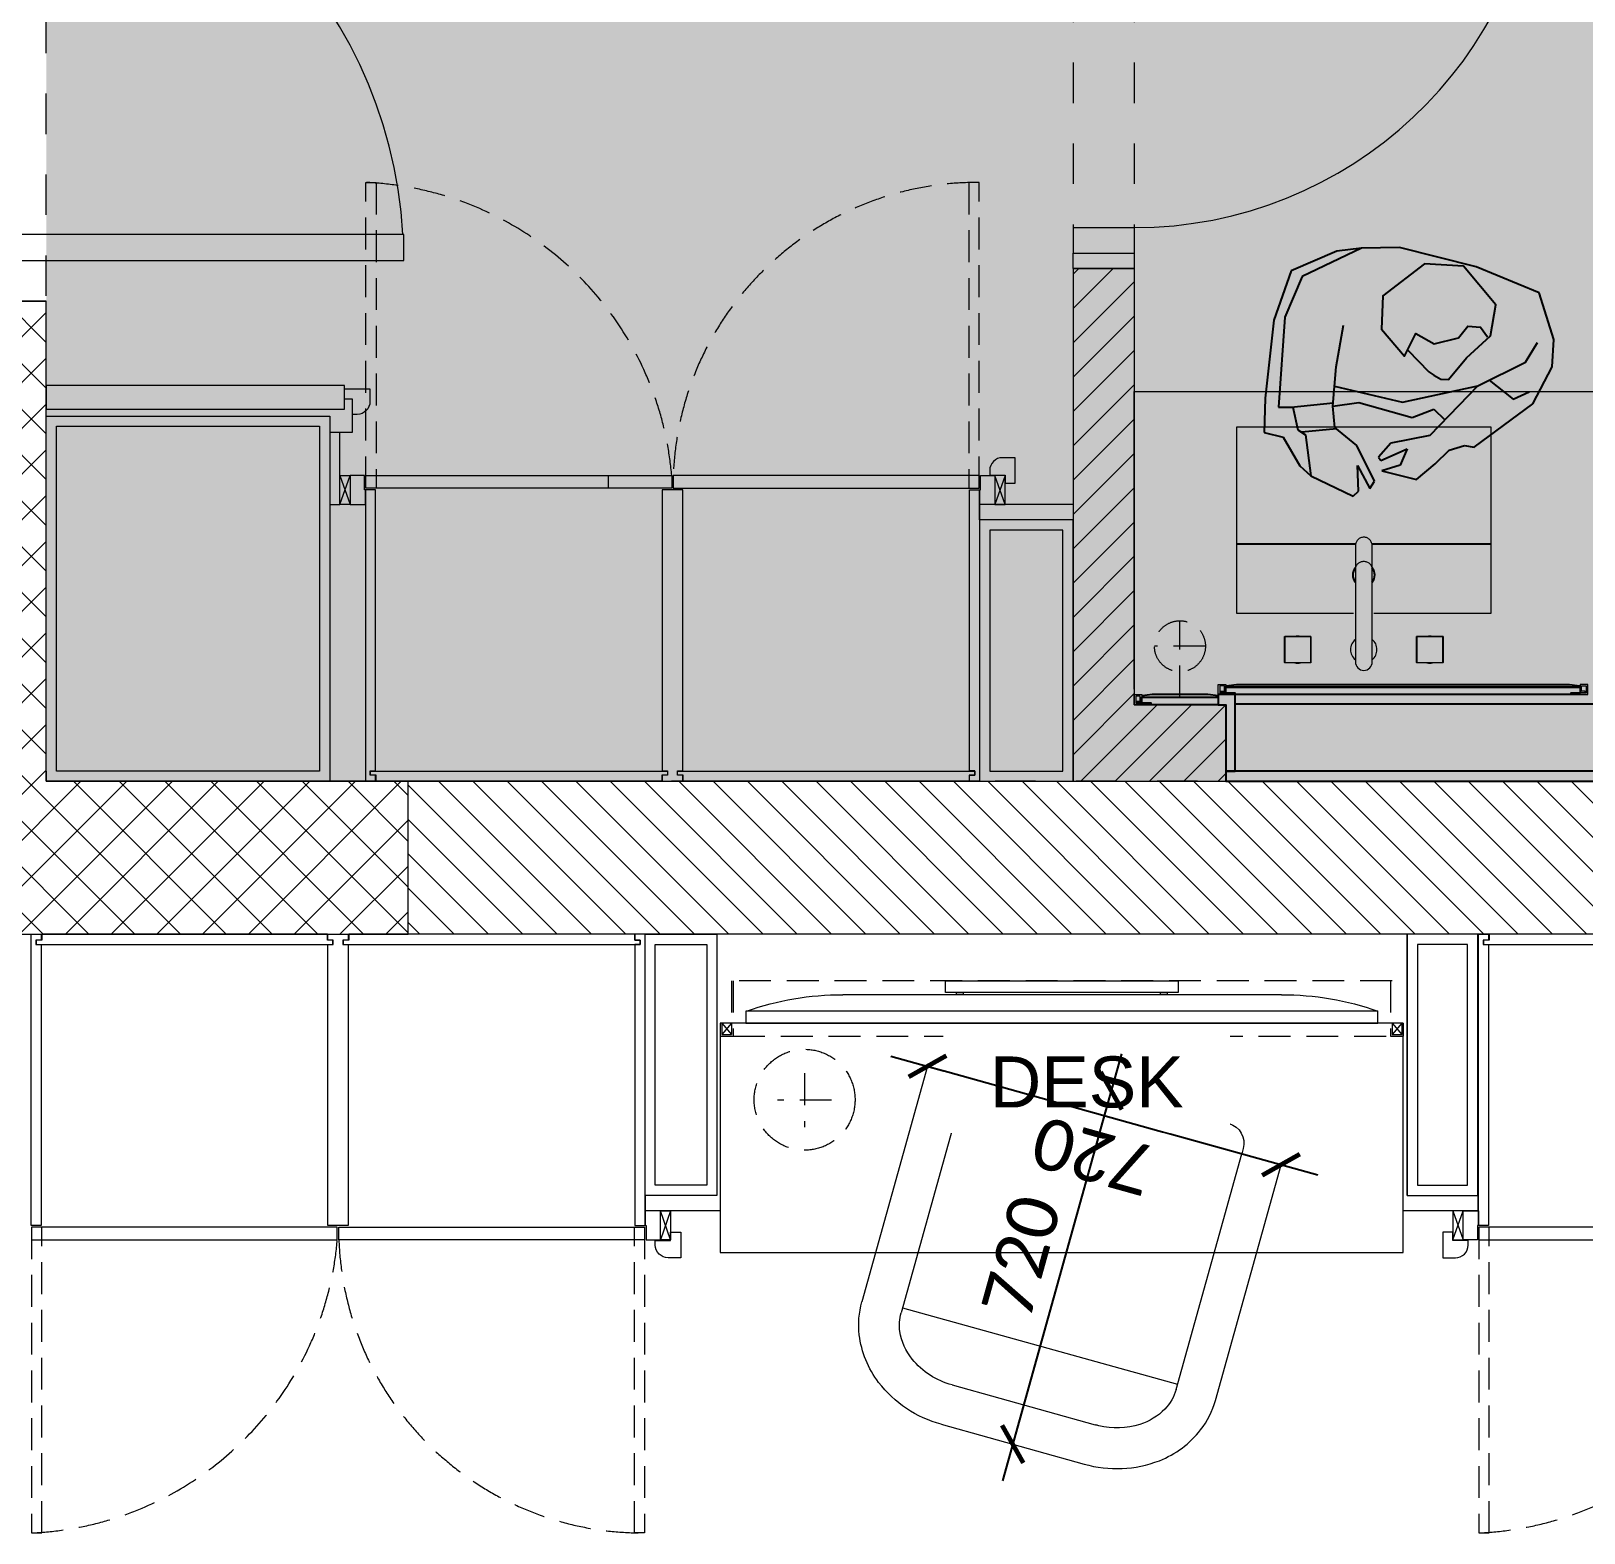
# Model space of a CAD drawing. Header units: millimetres. Extents: x -18512 to 101824, y -95768 to 52898.
# Drawn here: x 70723 to 73770, y -59782 to -56835 of the extents above; entities that cross this region are included whole.
import ezdxf

# ---------------------------------------------------------------- set-up
doc = ezdxf.new("R2010")
doc.units = ezdxf.units.MM
doc.header["$LTSCALE"] = 25
doc.header["$PDMODE"] = 3
doc.linetypes.add('Dash', pattern=[6.35, 3.175, -3.175])
doc.linetypes.add('DASHED', pattern=[0.75, 0.5, -0.25])
doc.layers.get('0').update_dxf_attribs({"color": 254, "lineweight": 0})
doc.layers.get('Defpoints').update_dxf_attribs({"lineweight": 0})
for name, color, linetype, lineweight in [('027 Sanitry Ware', 1, 'Continuous', 0), ('_FW_FUR_FIXED', 62, 'Continuous', 0), ('A-DOOR', 31, 'Continuous', 18), ('A-FLOR-STRS', 2, 'Continuous', 9), ('A-WOODEN DOOR FRAM', 9, 'Continuous', 9), ('A700-2 Joinery', 90, 'Continuous', 15), ('Furniture - sanitaryware', 1, 'Continuous', 9), ('hatch', 252, 'Continuous', 0), ('I-WALL', 2, 'Continuous', 9), ('WD-PS-TEXT-1', 2, 'Continuous', 13)]:
    doc.layers.add(name, color=color, linetype=linetype, lineweight=lineweight)
for name, color, linetype in [('1_Wall finish', 2, 'Continuous'), ('2_Doors', 2, 'Continuous'), ('3_Joinery', 1, 'Continuous'), ('AR WALL HATCH', 8, 'Continuous'), ('GENTE', 6, 'Continuous'), ('WD-FURNITURE-1', 1, 'Continuous')]:
    doc.layers.add(name, color=color, linetype=linetype)
doc.styles.add('FW_Calibri', font='calibri.ttf')
doc.styles.add('TEXT-MS-100', font='arial.ttf', dxfattribs={"height": 100})
doc.dimstyles.new('1-50', dxfattribs={"dimscale": 50, "dimtxt": 2, "dimasz": 1.2, "dimexe": 1.25, "dimexo": 0.625, "dimtad": 1, "dimdec": 0, "dimtxsty": 'FW_Calibri', "dimblk": 'ARCHTICK', "dimcen": 2.5, "dimdle": 1.5, "dimadec": 0, "dimazin": 0, "dimtfac": 1, "dimtdec": 0, "dimtmove": 0, "dimatfit": 3, "dimfxl": 6, "dimfxlon": 1, "dimarcsym": 0})
pattern_1 = [(45, (59229.075, -102497.31), (-44.90128, 44.90128), []), (135, (59229.075, -102497.31), (-44.90128, -44.90128), [])]

# ---------------------------------------------------------------- blocks, each defined once
blk = doc.blocks.new('Individual 55 plan')
at = {"color": 2}
blk.add_line((709.37, 123.94), (890, 123.94), dxfattribs=at)
at = {"color": 1}
for points in [[(752, 124.89), (847.69, 124.89), (847.69, 129.76), (752, 129.76)], [(759.26, 124.89), (756.53, 124.89), (756.53, 123.94), (759.26, 123.94)], [(843.16, 124.89), (840.43, 124.89), (840.43, 123.94), (843.16, 123.94)]]:
    blk.add_lwpolyline(points, close=True, dxfattribs=at)
at = {"color": 2}
blk.add_lwpolyline([(929.87, 112.21), (669.8, 112.21), (669.8, 117.26), (929.87, 117.26)], close=True, dxfattribs=at)
for centre, start, end in [((708.55, 8.32), 89.59605, 109.58416), ((890.81, 8.32), 70.41584, 90.40395)]:
    blk.add_arc(centre, 115.63, start, end, dxfattribs=at)
blk = doc.blocks.new('A$Ce7ac1099')
at = {"layer": '_FW_FUR_FIXED'}
for p, q in [((-530.5, 360), (-50.5, 360)), ((-50.5, 280), (-50.5, 360)), ((-530.5, 280), (-50.5, 280)), ((-520, -280), (-520, 280)), ((-40, 280), (-50.5, 280)), ((0, -240), (0, 240)), ((-720, -145.7), (-720, 145.7)), ((-640, -145.7), (-640, 145.7)), ((-50.5, -280), (-530.5, -280)), ((-50.5, -280), (-40, -280)), ((-50.5, -280), (-50.5, -360)), ((-50.5, -360), (-530.5, -360))]:
    blk.add_line(p, q, dxfattribs=at)
for points in [[(-720, 145.7, -0.164031), (-674, 285.9, -0.133131), (-594.2, 347.6, -0.098116), (-530.5, 360)], [(-530.5, 280, 0.127666), (-573.5, 269.1, 0.126943), (-615.6, 229.9, 0.135914), (-639.8, 153.1, 0.01049), (-640, 145.7)], [(-720, -145.7, 0.164031), (-674, -285.9, 0.133131), (-594.2, -347.6, 0.098116), (-530.5, -360)], [(-640, -145.7, 0.158507), (-612.1, -235, 0.132455), (-566.4, -272.6, 0.106378), (-530.5, -280)]]:
    blk.add_lwpolyline(points, format="xyb", dxfattribs=at)
for centre, start, end in [((-40, 240), 360, 90), ((-40, -240), 270, 360)]:
    blk.add_arc(centre, 40, start, end, dxfattribs=at)
blk = doc.blocks.new('E  Naga_Single-Panel2 - NAGA-Bedroom Door _WD05_-8352467-FIRST FLOOR PLAN')
at = {"layer": 'A-DOOR', "lineweight": 18}
for p, q in [((450, 950.2), (399, 950.2)), ((399, 950.2), (399, 50)), ((450, 50), (450, 950.2)), ((-450, 50), (-500, 50)), ((-450, -51), (-450, 50)), ((399, 50), (450, 50)), ((450, -51), (450, 50)), ((450, 50), (500, 50)), ((450, 50), (450, -51)), ((-450, -51), (-500, -51)), ((500, -51), (450, -51))]:
    blk.add_line(p, q, dxfattribs=at)
at = {"layer": 'A-DOOR'}
blk.add_arc((450, 50), 900, 93.2485, 180, dxfattribs=at)
blk = doc.blocks.new('man standing')
at = {"layer": 'GENTE'}
h = blk.add_hatch(color=1, dxfattribs=at)
h.paths.add_polyline_path([(-1804.9, 1094.3), (-1748.9, 954.1), (-1757.8, 817.2), (-1718.3, 820.5), (-1733.6, 869.7), (-1722.7, 977.9), (-1745.8, 1017), (-1728.7, 1041.9)])
h.paths.add_polyline_path([(-1644.7, 696.1), (-1641.8, 734.4), (-1592, 776.3), (-1576.5, 801), (-1654.1, 776.9), (-1661.3, 760.4), (-1703.1, 743.2), (-1698.4, 715.4), (-1875, 698.3), (-1959.1, 718.5), (-2033.3, 824.4), (-2019.3, 777.6), (-1966.6, 695.4), (-1865.6, 678.1), (-1711.8, 686.7)])
at = {"layer": 'GENTE', "color": 1}
for p, q in [((-1919.9, 1226.1), (-2005.2, 1182.6)), ((-1866.6, 1231.8), (-1919.9, 1226.1)), ((-1788.1, 1206.5), (-1866.6, 1231.8)), ((-1685.2, 1107.5), (-1788.1, 1206.5)), ((-2005.2, 1182.6), (-2034.8, 1052.3)), ((-1685.2, 1087.9), (-1685.2, 1107.5)), ((-1748.9, 954.1), (-1804.9, 1094.3)), ((-1804.9, 1094.3), (-1693.6, 1017.8)), ((-1671.2, 1059.8), (-1685.2, 1087.9)), ((-2034.8, 1052.3), (-2047.4, 897.3)), ((-1745.8, 1017), (-1728.7, 1041.9)), ((-1640.3, 1037.4), (-1671.2, 1059.8)), ((-1603.9, 1006.6), (-1640.3, 1037.4)), ((-1722.7, 977.9), (-1745.8, 1017)), ((-1693.6, 1017.8), (-1665.6, 944.9)), ((-1609.5, 936.4), (-1603.9, 1006.6)), ((-1733.6, 869.7), (-1722.7, 977.9)), ((-1629.1, 930.8), (-1660, 978.5)), ((-1660, 978.5), (-1626.3, 970.1)), ((-1757.8, 817.2), (-1748.9, 954.1)), ((-1665.6, 944.9), (-1634.7, 925.2)), ((-1626.3, 970.1), (-1609.5, 936.4)), ((-1587.2, 925.9), (-1650.2, 879.7)), ((-1634.7, 925.2), (-1629.1, 930.8)), ((-1611.6, 887.3), (-1570.8, 918.8)), ((-1570.8, 918.8), (-1587.2, 925.9)), ((-2047.4, 897.3), (-2033.3, 824.4)), ((-1562.2, 897.9), (-1611.6, 887.3)), ((-1576.5, 801), (-1551.1, 889.2)), ((-1551.1, 889.2), (-1562.2, 897.9)), ((-1718.3, 820.5), (-1733.6, 869.7)), ((-1650.2, 879.7), (-1677.7, 831.5)), ((-2033.3, 824.4), (-1959.1, 718.5)), ((-2033.3, 824.4), (-2019.3, 777.6)), ((-1677.7, 831.5), (-1718.3, 820.5)), ((-1675.8, 835), (-1657.7, 768.7)), ((-1795.3, 814), (-1878.7, 814.6)), ((-1718.3, 820.5), (-1795.3, 814)), ((-1724, 820), (-1702.3, 740.5)), ((-1654.1, 776.9), (-1576.5, 801)), ((-1592, 776.3), (-1576.5, 801)), ((-2019.3, 777.6), (-1966.6, 695.4)), ((-1661.3, 760.4), (-1654.1, 776.9)), ((-1641.8, 734.4), (-1592, 776.3)), ((-1703.1, 743.2), (-1661.3, 760.4)), ((-1698.4, 715.4), (-1703.1, 743.2)), ((-1644.7, 696.1), (-1641.8, 734.4)), ((-1959.1, 718.5), (-1875, 698.3)), ((-1875, 698.3), (-1698.4, 715.4)), ((-1966.6, 695.4), (-1865.6, 678.1)), ((-1865.6, 678.1), (-1711.8, 686.7)), ((-1711.8, 686.7), (-1644.7, 696.1))]:
    blk.add_line(p, q, dxfattribs=at)
for points in [[(-1804.9, 1094.3), (-1866.6, 1178.5), (-1908.6, 1195.3)], [(-1819.7, 1114.5), (-1790.9, 1167.3), (-1810.6, 1195.3)], [(-1851.3, 947.4), (-1816, 994.6), (-1811.7, 1005.8), (-1805.7, 1020.4), (-1807.8, 1035.4), (-1855.4, 1063.5), (-1905.8, 1102.7), (-1967.5, 1102.7), (-2032, 1027), (-2023.5, 951.3), (-1947.9, 881.2), (-1883.4, 889.6), (-1838.6, 942.9), (-1886.2, 956.9), (-1872.2, 996.2), (-1891.8, 1041), (-1917, 1055.1), (-1919.9, 1080.3), (-1903, 1097.1)]]:
    blk.add_lwpolyline(points, dxfattribs=at)
blk = doc.blocks.new('gruyjruk')
at = {"layer": 'A700-2 Joinery', "elevation": 0}
blk.add_lwpolyline([(10393.5, 1765.8), (10383.5, 1765.8), (10383.5, 1756.8), (10397.5, 1756.8), (10397.5, 1786.8), (10400.5, 1786.8), (10400.5, 1753.8), (10380.5, 1753.8), (10380.5, 1768.8), (10396.5, 1768.8), (10396.5, 1758.8), (10393.5, 1758.8), (10393.5, 1768.8)], dxfattribs=at)
blk = doc.blocks.new('rfujk')
at = {"layer": '027 Sanitry Ware', "linetype": 'Continuous'}
for p, q in [((60595.4, 14386.4), (60595.8, 14386.9)), ((60595.4, 14335.5), (60595.4, 14386.4)), ((60595.4, 14386.4), (60595.8, 14386.4)), ((60595.8, 14386.9), (60646.7, 14386.9)), ((60595.8, 14386.4), (60595.8, 14386.9)), ((60595.8, 14386.4), (60595.8, 14335.5)), ((60646.7, 14386.4), (60595.8, 14386.4)), ((60646.7, 14386.9), (60646.7, 14386.4)), ((60646.7, 14386.9), (60647.2, 14386.4)), ((60646.7, 14335.5), (60646.7, 14386.4)), ((60646.7, 14386.4), (60647.2, 14386.4)), ((60647.2, 14386.4), (60647.2, 14335.5)), ((60734.4, 14385.2), (60734.4, 14385.2)), ((60734.4, 14385.2), (60734.4, 14202.3)), ((60767.4, 14202.3), (60767.4, 14385.2)), ((60854.6, 14386.4), (60855.1, 14386.9)), ((60854.6, 14335.5), (60854.6, 14386.4)), ((60855.1, 14386.4), (60854.6, 14386.4)), ((60855.1, 14386.9), (60906, 14386.9)), ((60855.1, 14386.4), (60855.1, 14386.9)), ((60906, 14386.4), (60855.1, 14386.4)), ((60855.1, 14386.4), (60855.1, 14335.5)), ((60906, 14386.9), (60906, 14386.4)), ((60906, 14386.9), (60906.4, 14386.4)), ((60906, 14335.5), (60906, 14386.4)), ((60906.4, 14386.4), (60906, 14386.4)), ((60906.4, 14386.4), (60906.4, 14335.5)), ((60595.4, 14335.5), (60595.8, 14335.5)), ((60595.8, 14335), (60595.4, 14335.5)), ((60595.8, 14335.5), (60646.7, 14335.5)), ((60595.8, 14335), (60595.8, 14335.5)), ((60646.7, 14335), (60595.8, 14335)), ((60646.7, 14335.5), (60646.7, 14335)), ((60647.2, 14335.5), (60646.7, 14335)), ((60646.7, 14335.5), (60647.2, 14335.5)), ((60855.1, 14335.5), (60854.6, 14335.5)), ((60855.1, 14335), (60854.6, 14335.5)), ((60855.1, 14335.5), (60906, 14335.5)), ((60855.1, 14335), (60855.1, 14335.5)), ((60906, 14335), (60855.1, 14335)), ((60906, 14335.5), (60906, 14335)), ((60906.4, 14335.5), (60906, 14335.5)), ((60906.4, 14335.5), (60906, 14335)), ((60734.4, 14202.3), (60734.4, 14202.3)), ((60734.4, 14202.3), (60734.4, 14157.5)), ((60767.4, 14202.3), (60767.4, 14202.3)), ((60767.4, 14157.5), (60767.4, 14202.3))]:
    blk.add_line(p, q, dxfattribs=at)
for centre, radius, start, end in [((60621.3, 14361), 26.5, 77.8985, 102.1015), ((60750.9, 14385.2), 16.5, 0, 180), ((60880.5, 14361), 26.5, 77.8985, 102.1015), ((60621.3, 14361), 26.5, 167.8985, 192.1015), ((60750.9, 14361), 25.9, 129.5212, 230.4788), ((60750.9, 14361), 25.9, 0, 50.4788), ((60750.9, 14361), 25.9, 309.5212, 0), ((60880.5, 14361), 26.5, 0, 12.1015), ((60880.5, 14361), 26.5, 347.8985, 0), ((60621.3, 14361), 26.5, 257.8985, 282.1015), ((60880.5, 14361), 26.5, 257.8985, 282.1015)]:
    blk.add_arc(centre, radius, start, end, dxfattribs=at)
for points, knots in [([(60734.4, 14202.3), (60734.4, 14200.5), (60734.8, 14198.7), (60736.1, 14196.1), (60736.6, 14195.3), (60737.8, 14193.8), (60738.5, 14193.1), (60740.8, 14191.1), (60742.6, 14190.1), (60746.6, 14188.7), (60748.7, 14188.3), (60752, 14188.3), (60753.1, 14188.4), (60755.2, 14188.8), (60756.2, 14189), (60758.2, 14189.7), (60759.2, 14190.2), (60761, 14191.2), (60761.8, 14191.8), (60764.1, 14193.7), (60765.3, 14195.3), (60766.6, 14197.8), (60766.9, 14198.7), (60767.3, 14200.5), (60767.4, 14201.4), (60767.4, 14202.3)], [0, 0, 0, 0, 0.125, 0.125, 0.1875, 0.1875, 0.25, 0.25, 0.375, 0.375, 0.5, 0.5, 0.5625, 0.5625, 0.625, 0.625, 0.6875, 0.6875, 0.75, 0.75, 0.875, 0.875, 0.9375, 0.9375, 1, 1, 1, 1]), ([(60734.4, 14157.5), (60734.4, 14155.4), (60734.8, 14153.3), (60736.3, 14149.2), (60737.5, 14147.3), (60739, 14145.7)], [0.8772414, 0.8772414, 0.8772414, 0.8772414, 0.9375, 0.9375, 1, 1, 1, 1]), ([(60739, 14145.7), (60739.8, 14144.9), (60740.6, 14144.2), (60742.4, 14142.9), (60743.3, 14142.3), (60745.3, 14141.4), (60746.4, 14141.1), (60748.5, 14140.6), (60749.6, 14140.5), (60752.9, 14140.4), (60755.1, 14140.9), (60758.1, 14142.1), (60759.1, 14142.7), (60760.9, 14143.9), (60761.8, 14144.6), (60763.3, 14146.2), (60764, 14147.1), (60765.2, 14148.9), (60765.7, 14149.9), (60767, 14152.9), (60767.4, 14155.1), (60767.4, 14157.4), (60767.4, 14157.4), (60767.4, 14157.5)], [0, 0, 0, 0, 0.03125, 0.03125, 0.0625, 0.0625, 0.09375, 0.09375, 0.125, 0.125, 0.1875, 0.1875, 0.21875, 0.21875, 0.25, 0.25, 0.28125, 0.28125, 0.3125, 0.3125, 0.375, 0.375, 0.3767733, 0.3767733, 0.3767733, 0.3767733])]:
    blk.add_open_spline(points, degree=3, knots=knots, dxfattribs=at)
blk = doc.blocks.new('_ArchTick')
at = {"color": 0, "linetype": 'ByBlock', "const_width": 0.15}
blk.add_lwpolyline([(-0.5, -0.5), (0.5, 0.5)], dxfattribs=at)
blk = doc.blocks.new('*D479')
at = {"layer": 'Defpoints', "color": 0, "transparency": 16777216}
for p in [(72842.6, -58914.2, 368204.1), (72649.3, -59607.7, 368204.1), (72649.3, -59607.7)]:
    blk.add_point(p, dxfattribs=at)
at = {"layer": 'I-WALL', "color": 0, "lineweight": -2, "transparency": 16777216}
for p, q in [((72862.7, -58841.9), (72629.2, -59680)), ((72782.4, -58897.4), (72782.3, -58897.4)), ((72589.2, -59591), (72589.1, -59591))]:
    blk.add_line(p, q, dxfattribs=at)
at = {"layer": 'I-WALL', "color": 0, "lineweight": -2, "transparency": 16777216, "xscale": 59.99999999999995, "yscale": 59.99999999999995, "zscale": 59.99999999999995}
for p, rotation in [((72842.6, -58914.2), 74.43081315342928), ((72649.3, -59607.7), 254.4308131534293)]:
    blk.add_blockref('_ArchTick', p, dxfattribs=dict(at, rotation=rotation))
at = {"layer": 'I-WALL', "color": 0, "transparency": 16777216, "insert": (72666.5, -59238.8), "char_height": 100, "attachment_point": 5, "rotation": 74.4308, "style": 'FW_Calibri'}
blk.add_mtext('720', dxfattribs=at)
blk = doc.blocks.new('*D480')
at = {"layer": 'Defpoints', "color": 0, "transparency": 16777216}
for p in [(72482.2, -58866.2, 368204.1), (73175.8, -59059.5, 368204.1), (73175.8, -59059.5)]:
    blk.add_point(p, dxfattribs=at)
at = {"layer": 'I-WALL', "color": 0, "lineweight": -2, "transparency": 16777216}
for p, q in [((72410, -58846.1), (73248, -59079.6)), ((72465.4, -58926.4), (72465.4, -58926.4)), ((73159, -59119.6), (73159, -59119.7))]:
    blk.add_line(p, q, dxfattribs=at)
at = {"layer": 'I-WALL', "color": 0, "lineweight": -2, "transparency": 16777216, "xscale": 59.99999999999995, "yscale": 59.99999999999995, "zscale": 59.99999999999995}
for p, rotation in [((72482.2, -58866.2), 164.4308131459555), ((73175.8, -59059.5), 344.4308131459556)]:
    blk.add_blockref('_ArchTick', p, dxfattribs=dict(at, rotation=rotation))
at = {"layer": 'I-WALL', "color": 0, "transparency": 16777216, "insert": (72806.9, -59042.3), "char_height": 100, "attachment_point": 5, "rotation": 164.4308, "style": 'FW_Calibri'}
blk.add_mtext('720', dxfattribs=at)

msp = doc.modelspace()

# ---------------------------------------------------------------- hatches: boundary and pattern name
at = {"transparency": 33554523}
h = msp.add_hatch(color=9, dxfattribs=at)
h.dxf.hatch_style = 1
edge = h.paths.add_edge_path(flags=16)
edge.add_arc((124671, -51457.4), 51648, 179.63567, 180.36433, ccw=False)
edge.add_line((73024, -51128.9), (73024, -51785.8))
h.paths.add_polyline_path([(70753.1, -58307), (70753.1, -50652.4), (75953.1, -50652.4), (75953.1, -58307)])
edge = h.paths.add_edge_path(flags=16)
edge.add_arc((-664.9, -51457.4), 73689.6, -0.255351, 0.255351, ccw=False)
edge.add_line((73024, -51785.8), (73024, -51128.9))
at = {"layer": 'AR WALL HATCH', "lineweight": 5}
h = msp.add_hatch(dxfattribs=at)
h.set_pattern_fill('ANSI37', color=256, scale=20, style=0)
h.set_pattern_definition(pattern_1)
h.paths.add_polyline_path([(70453.1, -57364.8), (70753.1, -57364.8), (70753.1, -58307), (70453.1, -58307), (70453.1, -58090.2)])
h.paths.add_polyline_path([(70453.1, -50908.5), (70753.1, -50908.5), (70753.1, -55257.3), (70453.1, -55257.3)])
h = msp.add_hatch(dxfattribs=at)
h.set_pattern_fill('ANSI31', color=256, scale=15, angle=90, style=0)
h.set_pattern_definition([(225, (-57225.843, -111063.306), (33.67596, -33.67596), [])])
h.paths.add_polyline_path([(72767.8, -58307), (73067.8, -58307), (73067.8, -58157), (72887.8, -58157), (72887.8, -57300.5), (72767.8, -57300.5)])
h = msp.add_hatch(dxfattribs=at)
h.set_pattern_fill('ANSI37', color=256, scale=20, style=0)
h.set_pattern_definition(pattern_1)
h.paths.add_polyline_path([(74284.1, -58307), (74808.1, -58307), (74808.1, -58607), (74163, -58607), (74163, -58307)], flags=0)
h.paths.add_polyline_path([(70753.1, -58307), (71463, -58307), (71463, -58607), (70453.1, -58607), (70453.1, -58307), (70623.3, -58307)], flags=0)
h = msp.add_hatch(dxfattribs=at)
h.set_pattern_fill('ANSI31', color=256, scale=15, style=0)
h.set_pattern_definition([(135, (9411.8, 69875.98), (-33.67596, -33.67596), [])])
h.paths.add_polyline_path([(71463, -58307), (71463, -58607), (74163, -58607), (74163, -58307)])

# ---------------------------------------------------------------- linework, layer by layer
at = {"layer": '1_Wall finish', "color": 1}
msp.add_line((73085.8, -58154.9), (74469.7, -58154.9), dxfattribs=at)
at = {"layer": '2_Doors', "color": 240}
msp.add_lwpolyline([(73052.3, -58142), (73052.3, -58139.5), (73032.3, -58136.9), (72923.3, -58136.9), (72903.3, -58139.5), (72903.3, -58142), (73052.3, -58142)], dxfattribs=at)
at = {"layer": '2_Doors', "color": 240, "elevation": 0}
msp.add_lwpolyline([(73068.3, -58122), (73068.3, -58119.5), (73088.3, -58117), (73742.2, -58117), (73762.2, -58119.5), (73762.2, -58122), (73068.3, -58122)], dxfattribs=at)
at = {"layer": '3_Joinery', "color": 8}
for p, q in [((73088.2, -57840.9, 0), (73322.2, -57840.9, 0)), ((73354.2, -57840.9, 0), (73588.2, -57840.9, 0))]:
    msp.add_line(p, q, dxfattribs=at)
at = {"layer": '3_Joinery', "color": 2}
for points in [[(73085.8, -58136.9), (73052.8, -58136.9), (73052.8, -58157), (73067.8, -58157), (73067.8, -58287), (73085.8, -58287)], [(74487.7, -58307), (74487.7, -58287), (73067.8, -58287), (73067.8, -58307)]]:
    msp.add_lwpolyline(points, close=True, dxfattribs=at)
for points in [[(73762.7, -58122), (73762.7, -58134), (73744.7, -58134), (73744.7, -58137), (73085.8, -58136.9), (73085.8, -58133.9), (73067.8, -58133.9), (73067.8, -58122), (73762.7, -58122)], [(72920.8, -58157), (72920.8, -58154), (72902.8, -58154), (72902.8, -58142), (73052.8, -58142), (73052.8, -58157), (72920.8, -58157)]]:
    msp.add_lwpolyline(points, dxfattribs=at)
at = {"layer": '3_Joinery', "color": 8}
for start, end in [(139.7342, 220.2658), (319.7342, 40.2658)]:
    msp.add_arc((73338.2, -57902.2, 0), 21.6, start, end, dxfattribs=at)
at = {"layer": '_FW_FUR_FIXED'}
for p, q in [((71329.3, -57764), (71349.3, -57707)), ((71329.3, -57707), (71349.3, -57764)), ((71329.3, -57764), (71349.3, -57707)), ((71329.3, -57707), (71349.3, -57764)), ((72634.3, -57764), (72614.3, -57707)), ((72634.3, -57707), (72614.3, -57764)), ((72767.8, -57764, -195866.4), (72584.2, -57764, -18377.7)), ((72584.2, -57794.2, 167785), (72584.2, -57764, -18377.7)), ((73423.6, -58607, 186162.7), (72069, -58607, -186162.7)), ((73423.6, -59119.7, 119544.7), (73423.6, -58607, 186162.7)), ((71928.1, -59119.8, 167785), (71928.1, -59150, -18377.7)), ((73562, -59119.8, -187936.3), (73562, -59150, -5894.9)), ((72075.6, -59150, 162086.6), (71928.1, -59150, -18377.7)), ((71978.1, -59150), (71958.1, -59207)), ((71978.1, -59207), (71958.1, -59150)), ((73562, -59150, -5894.9), (73415.6, -59149.8, 119544.7)), ((73513.1, -59150), (73533.1, -59207)), ((73513.1, -59207), (73533.1, -59150))]:
    msp.add_line(p, q, dxfattribs=at)
at = {"layer": '_FW_FUR_FIXED', "color": 9, "linetype": 'DASHED', "ltscale": 5}
for p, q in [((72977.5, -58142), (72977.5, -57992)), ((73027.5, -58042), (72927.5, -58042)), ((72097.6, -58698.3, 368204.1), (72097.6, -58781.9, 368204.1)), ((73393.6, -58698.3, 368204.1), (72097.6, -58698.3, 368204.1)), ((72100.6, -58698.3, 368204.1), (72100.6, -58806.9, 368204.1)), ((73390.6, -58698.3, 368204.1), (73390.6, -58806.9, 368204.1)), ((72075.6, -58781.9, 368204.1), (72075.6, -58806.9, 368204.1)), ((72075.6, -58806.9, 368204.1), (72100.6, -58806.9, 368204.1)), ((72078.6, -58781.9, 368204.1), (72078.6, -58803.9, 368204.1)), ((72097.6, -58781.9, 368204.1), (72078.6, -58803.9, 368204.1)), ((72078.6, -58781.9, 368204.1), (72097.6, -58803.9, 368204.1)), ((72078.6, -58803.9, 368204.1), (72097.6, -58803.9, 368204.1)), ((72097.6, -58781.9, 368204.1), (72097.6, -58803.9, 368204.1)), ((72100.6, -58806.9, 368204.1), (73390.6, -58806.9, 368204.1)), ((73390.6, -58806.9, 368204.1), (73415.6, -58806.9, 368204.1)), ((73412.6, -58781.9, 368204.1), (73393.6, -58803.9, 368204.1)), ((73393.6, -58781.9, 368204.1), (73412.6, -58803.9, 368204.1)), ((73393.6, -58781.9, 368204.1), (73393.6, -58803.9, 368204.1)), ((73393.6, -58803.9, 368204.1), (73412.6, -58803.9, 368204.1)), ((73412.6, -58781.9, 368204.1), (73412.6, -58803.9, 368204.1)), ((73415.6, -58781.9, 368204.1), (73415.6, -58806.9, 368204.1)), ((72241, -58879.9, 368204.1), (72241, -58985.9, 368204.1)), ((72294, -58932.9, 368204.1), (72188, -58932.9, 368204.1))]:
    msp.add_line(p, q, dxfattribs=at)
for points in [[(71400.3, -57132), (71400.3, -57732), (71380.3, -57732), (71380.3, -57132)], [(72563.3, -57132), (72563.3, -57732), (72583.3, -57732), (72583.3, -57132)], [(70744.1, -59782), (70744.1, -59182), (70724.1, -59182), (70724.1, -59782)], [(71907.1, -59782), (71907.1, -59182), (71927.1, -59182), (71927.1, -59782)], [(73584.1, -59782), (73584.1, -59182), (73564.1, -59182), (73564.1, -59782)]]:
    msp.add_lwpolyline(points, close=True, dxfattribs=at)
at = {"layer": '_FW_FUR_FIXED'}
for points, elevation in [([(71338.1, -57577), (71338.1, -57530.2), (70753.1, -57530.2), (70753.1, -57577)], 0), ([(72767.8, -57794.2), (72584.2, -57794.2), (72584.2, -58307), (72767.8, -58307)], 186162.7), ([(72747.8, -57814.2), (72604.2, -57814.2), (72604.2, -58287), (72747.8, -58287)], 186162.7), ([(72069, -59119.8), (71928.1, -59119.8), (71928.1, -58607), (72069, -58607)], 186162.7), ([(73562, -58607.2), (73423.6, -58607), (73423.6, -59119.7), (73562, -59119.8)], 4121.3), ([(72049, -59099.8), (71948.1, -59099.8), (71948.1, -58627), (72049, -58627)], 186162.7), ([(73542, -58627.2), (73443.6, -58627), (73443.6, -59099.7), (73542, -59099.8)], 4121.3), ([(73415.6, -59231.9), (73415.6, -58781.9), (72075.6, -58781.9), (72075.6, -59231.9)], 186162.7)]:
    msp.add_lwpolyline(points, close=True, dxfattribs=dict(at, elevation=elevation))
at = {"layer": '_FW_FUR_FIXED', "elevation": 0}
msp.add_lwpolyline([(71353.1, -57557), (71353.1, -57622.7), (71309.3, -57622.7)], dxfattribs=at)
msp.add_lwpolyline([(71338.1, -57557), (71338.1, -57537), (71388.1, -57537), (71388.1, -57562, -0.414214), (71363.1, -57587), (71354.1, -57587), (71354.1, -57557)], format="xyb", close=True, dxfattribs=at)
at = {"layer": '_FW_FUR_FIXED'}
for points in [[(71309.3, -57590.2), (71309.3, -58307), (70753.1, -58307), (70753.1, -57590.2)], [(71289.3, -57610.2), (71289.3, -58287), (70773.1, -58287), (70773.1, -57610.2)], [(71309.3, -57622.7), (71309.3, -57764), (71329.3, -57764), (71329.3, -57622.7), (71309.3, -57622.7)], [(71329.3, -57707), (71349.3, -57707), (71349.3, -57764), (71329.3, -57764)], [(71329.3, -57707), (71349.3, -57707), (71349.3, -57764), (71329.3, -57764)], [(71377.3, -57735), (71377.3, -57707), (71349.3, -57707), (71349.3, -57764), (71377.3, -57764), (71379.3, -57764), (71379.3, -57735)], [(71377.3, -57735), (71377.3, -57707), (71349.3, -57707), (71349.3, -57764), (71377.3, -57764), (71379.3, -57764), (71379.3, -57735)], [(71380.3, -57707), (71855.7, -57707), (71855.7, -57732), (71380.3, -57732)], [(71380.3, -57707), (71855.7, -57707), (71855.7, -57732), (71380.3, -57732)], [(71380.3, -57707), (71980.3, -57707), (71980.3, -57732), (71380.3, -57732)], [(71380.3, -57707), (71980.3, -57707), (71980.3, -57732), (71380.3, -57732)], [(72583.3, -57707), (71983.3, -57707), (71983.3, -57732), (72583.3, -57732)], [(72583.3, -57707), (71983.3, -57707), (71983.3, -57732), (72583.3, -57732)], [(72586.3, -57735), (72586.3, -57707), (72614.3, -57707), (72614.3, -57764), (72586.3, -57764), (72584.2, -57764), (72584.2, -57735)], [(72634.3, -57707), (72614.3, -57707), (72614.3, -57764), (72634.3, -57764)], [(71379.3, -58307), (71399.3, -58307), (71399.3, -58295.2), (71388.8, -58295.2), (71388.8, -58286.7), (71399.3, -58286.7), (71399.3, -57735), (71379.3, -57735)], [(71379.3, -58307), (71399.3, -58307), (71399.3, -58295.2), (71388.8, -58295.2), (71388.8, -58286.7), (71399.3, -58286.7), (71399.3, -57735), (71379.3, -57735)], [(71961.8, -58307), (72001.8, -58307), (72001.8, -58295.2), (71991.3, -58295.2), (71991.3, -58286.7), (72001.8, -58286.7), (72001.8, -57735), (71961.8, -57735), (71961.8, -58286.7), (71972.3, -58286.7), (71972.3, -58295.2), (71961.8, -58295.2)], [(72584.2, -58307), (72564.3, -58307), (72564.3, -58295.2), (72574.8, -58295.2), (72574.8, -58286.7), (72564.3, -58286.7), (72564.3, -57735), (72584.2, -57735)], [(71389.3, -58287), (71971.8, -58287), (71971.8, -58295), (71960.8, -58295), (71960.8, -58307), (71400.3, -58307), (71400.3, -58295), (71389.3, -58295)], [(71991.8, -58287), (72574.8, -58287), (72574.8, -58295), (72563.8, -58295), (72563.8, -58307), (72002.8, -58307), (72002.8, -58295), (71991.8, -58295)], [(70723.1, -58607), (70743.1, -58607), (70743.1, -58618.8), (70732.6, -58618.8), (70732.6, -58627.3), (70743.1, -58627.3), (70743.1, -59179), (70723.1, -59179)], [(70733.1, -58627), (71315.6, -58627), (71315.6, -58619), (71304.6, -58619), (71304.6, -58607), (70744.1, -58607), (70744.1, -58619), (70733.1, -58619)], [(71305.6, -58607), (71345.6, -58607), (71345.6, -58618.8), (71335.1, -58618.8), (71335.1, -58627.3), (71345.6, -58627.3), (71345.6, -59179), (71305.6, -59179), (71305.6, -58627.3), (71316.1, -58627.3), (71316.1, -58618.8), (71305.6, -58618.8)], [(71335.6, -58627), (71918.6, -58627), (71918.6, -58619), (71907.6, -58619), (71907.6, -58607), (71346.6, -58607), (71346.6, -58619), (71335.6, -58619)], [(71928.1, -58607), (71908.1, -58607), (71908.1, -58618.8), (71918.6, -58618.8), (71918.6, -58627.3), (71908.1, -58627.3), (71908.1, -59179), (71928.1, -59179)], [(73563.1, -58607), (73583.1, -58607), (73583.1, -58618.8), (73572.6, -58618.8), (73572.6, -58627.3), (73583.1, -58627.3), (73583.1, -59179), (73563.1, -59179)], [(73573.1, -58627), (74155.6, -58627), (74155.6, -58619), (74144.6, -58619), (74144.6, -58607), (73584.1, -58607), (73584.1, -58619), (73573.1, -58619)], [(71930.1, -59179), (71930.1, -59207), (71958.1, -59207), (71958.1, -59150), (71930.1, -59150), (71928.1, -59150), (71928.1, -59179)], [(71978.1, -59207), (71958.1, -59207), (71958.1, -59150), (71978.1, -59150)], [(73513.1, -59207), (73533.1, -59207), (73533.1, -59150), (73513.1, -59150)], [(73561.1, -59179), (73561.1, -59207), (73533.1, -59207), (73533.1, -59150), (73561.1, -59150), (73563.1, -59150), (73563.1, -59179)], [(70724.1, -59207), (71324.1, -59207), (71324.1, -59182), (70724.1, -59182)], [(70724.1, -59207), (71324.1, -59207), (71324.1, -59182), (70724.1, -59182)], [(71927.1, -59207), (71327.1, -59207), (71327.1, -59182), (71927.1, -59182)], [(71927.1, -59207), (71327.1, -59207), (71327.1, -59182), (71927.1, -59182)], [(73564.1, -59207), (74164.1, -59207), (74164.1, -59182), (73564.1, -59182)], [(73564.1, -59207), (74164.1, -59207), (74164.1, -59182), (73564.1, -59182)]]:
    msp.add_lwpolyline(points, close=True, dxfattribs=at)
for points in [[(72634.3, -57722), (72654.3, -57722), (72654.3, -57672), (72629.3, -57672, 0.414214), (72604.2, -57697), (72604.2, -57706), (72634.3, -57706)], [(71978.1, -59192), (71998.1, -59192), (71998.1, -59242), (71973.1, -59242, -0.414214), (71948.1, -59217), (71948.1, -59208), (71978.1, -59208)], [(73513.1, -59192), (73493.1, -59192), (73493.1, -59242), (73518.1, -59242, 0.414214), (73543.1, -59217), (73543.1, -59208), (73513.1, -59208)]]:
    msp.add_lwpolyline(points, format="xyb", close=True, dxfattribs=at)
at = {"layer": '_FW_FUR_FIXED', "color": 9, "linetype": 'DASHED', "ltscale": 5}
for centre, radius in [((72977.5, -58042), 50), ((72241, -58931.9, 368204.1), 99)]:
    msp.add_circle(centre, radius, dxfattribs=at)
for centre, radius, start, end in [((71352.6, -57761.3), 630, 4.9517, 87.486), ((72580, -57729.1), 597.2, 89.6889, 177.8734), ((70696.5, -59152.6), 630, 272.514, 355.0483), ((71923.9, -59184.8), 597.2, 182.1266, 270.3111), ((73536.5, -59152.6), 630, 272.514, 355.0483)]:
    msp.add_arc(centre, radius, start, end, dxfattribs=at)
at = {"layer": 'A-DOOR', "lineweight": 18}
for p, q in [((72767.8, -57220.5), (72767.8, -57270.5)), ((72767.8, -57220.5), (72887.8, -57220.5)), ((72887.8, -57220.5), (72887.8, -57270.5))]:
    msp.add_line(p, q, dxfattribs=at)
at = {"layer": 'A-DOOR'}
msp.add_arc((72887.8, -56420.5), 800, 270, 356.3449, dxfattribs=at)
at = {"layer": 'A-FLOR-STRS', "color": 20, "linetype": 'Dash', "lineweight": 15, "true_color": 0xf8311b}
msp.add_lwpolyline([(70912.3, -50352.4), (76237.1, -50352.4), (76237.1, -57857.4), (74758.1, -57857.4), (74758.1, -58307), (70753.1, -58307), (70753.1, -50908.5), (70912.3, -50908.5), (70912.3, -50352.4)], dxfattribs=at)
at = {"layer": 'A-WOODEN DOOR FRAM'}
msp.add_lwpolyline([(72887.8, -57300.5), (72767.8, -57300.5), (72767.8, -57270.5), (72887.8, -57270.5)], close=True, dxfattribs=at)
at = {"layer": 'Furniture - sanitaryware', "color": 1}
msp.add_lwpolyline([(72887.8, -58126.1), (72887.8, -57542), (75678.1, -57542)], dxfattribs=at)
at = {"layer": 'Furniture - sanitaryware', "color": 1, "elevation": 0}
msp.add_lwpolyline([(73358.2, -57976.9), (73588.2, -57976.9), (73588.2, -57611.9), (73088.2, -57611.9), (73088.2, -57976.9), (73318.2, -57976.9)], dxfattribs=at)
at = {"layer": 'hatch', "linetype": 'Dash', "lineweight": 9}
for p, q in [((72767.8, -56420.5), (72767.8, -57220.5)), ((72887.8, -56420.5), (72887.8, -57220.5))]:
    msp.add_line(p, q, dxfattribs=at)
at = {"layer": 'I-WALL'}
for p, q in [((72767.8, -57300.5), (72767.8, -58307)), ((72767.8, -57300.5), (72887.8, -57300.5)), ((72887.8, -57300.5), (72887.8, -58157)), ((70453.1, -57364.8, 0), (70753.1, -57364.8, 0)), ((70753.1, -57364.8, 0), (70653.1, -57364.8, 0)), ((70753.1, -58307), (70753.1, -57364.8, 0)), ((72887.8, -58157), (73067.8, -58157)), ((73067.8, -58157), (73067.8, -58307)), ((70753.1, -58287), (70753.1, -58307)), ((70753.1, -58287), (70753.1, -58307)), ((70753.1, -58307), (71463, -58307)), ((71463, -58307), (70753.1, -58307)), ((71463, -58307), (70753.1, -58307)), ((71463, -58607), (71463, -58307)), ((72767.8, -58307), (74653.4, -58307)), ((72767.8, -58307), (74653.4, -58307)), ((70453.1, -58607), (71463, -58607))]:
    msp.add_line(p, q, dxfattribs=at)
at = {"layer": 'I-WALL', "color": 6}
msp.add_line((73562, -59150, -5894.9), (73562, -59149.7, -6294.9), dxfattribs=at)
at = {"layer": 'I-WALL'}
msp.add_lwpolyline([(71463, -58607), (71463, -58307), (74163, -58307), (74163, -58607)], close=True, dxfattribs=at)

# ---------------------------------------------------------------- block references
at = {"color": 0, "linetype": 'ByBlock', "lineweight": -2, "rotation": 260.3749024638728}
msp.add_blockref('man standing', (72181.3, -59127.8), dxfattribs=at)
at = {"color": 6}
for name, p, rotation in [('rfujk', (134089.1, -43687.6, 0), 180), ('gruyjruk', (71133.9, -47756.5, 0), 269.9999999999999), ('gruyjruk', (71298.9, -47736.5, 0), 269.9999999999999)]:
    msp.add_blockref(name, p, dxfattribs=dict(at, rotation=rotation))
at = {"color": 6, "xscale": -1, "rotation": 90}
msp.add_blockref('gruyjruk', (75531.5, -47736.5, 0), dxfattribs=at)
at = {"layer": '_FW_FUR_FIXED', "color": 9, "linetype": 'DASHED', "ltscale": 5, "xscale": -4.767440114139822, "yscale": 4.767440114139822, "zscale": 4.767440114139822}
msp.add_blockref('Individual 55 plan', (76558.9, -59316.9, 368204.1), dxfattribs=at)
at = {"layer": 'A-DOOR', "rotation": 270}
msp.add_blockref('E  Naga_Single-Panel2 - NAGA-Bedroom Door _WD05_-8352467-FIRST FLOOR PLAN', (70504.1, -56834.8, 0), dxfattribs=at)
at = {"layer": 'WD-FURNITURE-1', "ltscale": 0.2, "xscale": -1, "rotation": 254.4309330202306}
msp.add_blockref('A$Ce7ac1099', (72842.6, -58914.2, 368204.1), dxfattribs=at)

# ---------------------------------------------------------------- next in the draw order: texts
at = {"layer": 'WD-PS-TEXT-1', "insert": (72794.7, -58897.7, 186162.7), "char_height": 100, "width": 462.591, "attachment_point": 5, "style": 'TEXT-MS-100', "bg_fill": 2}
msp.add_mtext('DESK', dxfattribs=at)

# ---------------------------------------------------------------- next in the draw order: dimensions: what is measured, and where the dimension line sits
at = {"layer": 'I-WALL', "color": 1, "true_color": 0xf40b0b}
for p1, p2, picture, middle in [((72482.2, -58866.2, 368204.1), (73175.8, -59059.5, 368204.1), '*D480', (72806.9, -59042.3)), ((72842.6, -58914.2, 368204.1), (72649.3, -59607.7, 368204.1), '*D479', (72666.5, -59238.8))]:
    dim = msp.add_aligned_dim(p1=p1, p2=p2, distance=0, dimstyle='1-50', dxfattribs=at)
    dim.commit()
    dim.dimension.update_dxf_attribs({"geometry": picture, "text_midpoint": middle})

doc.saveas('drawing.dxf')
